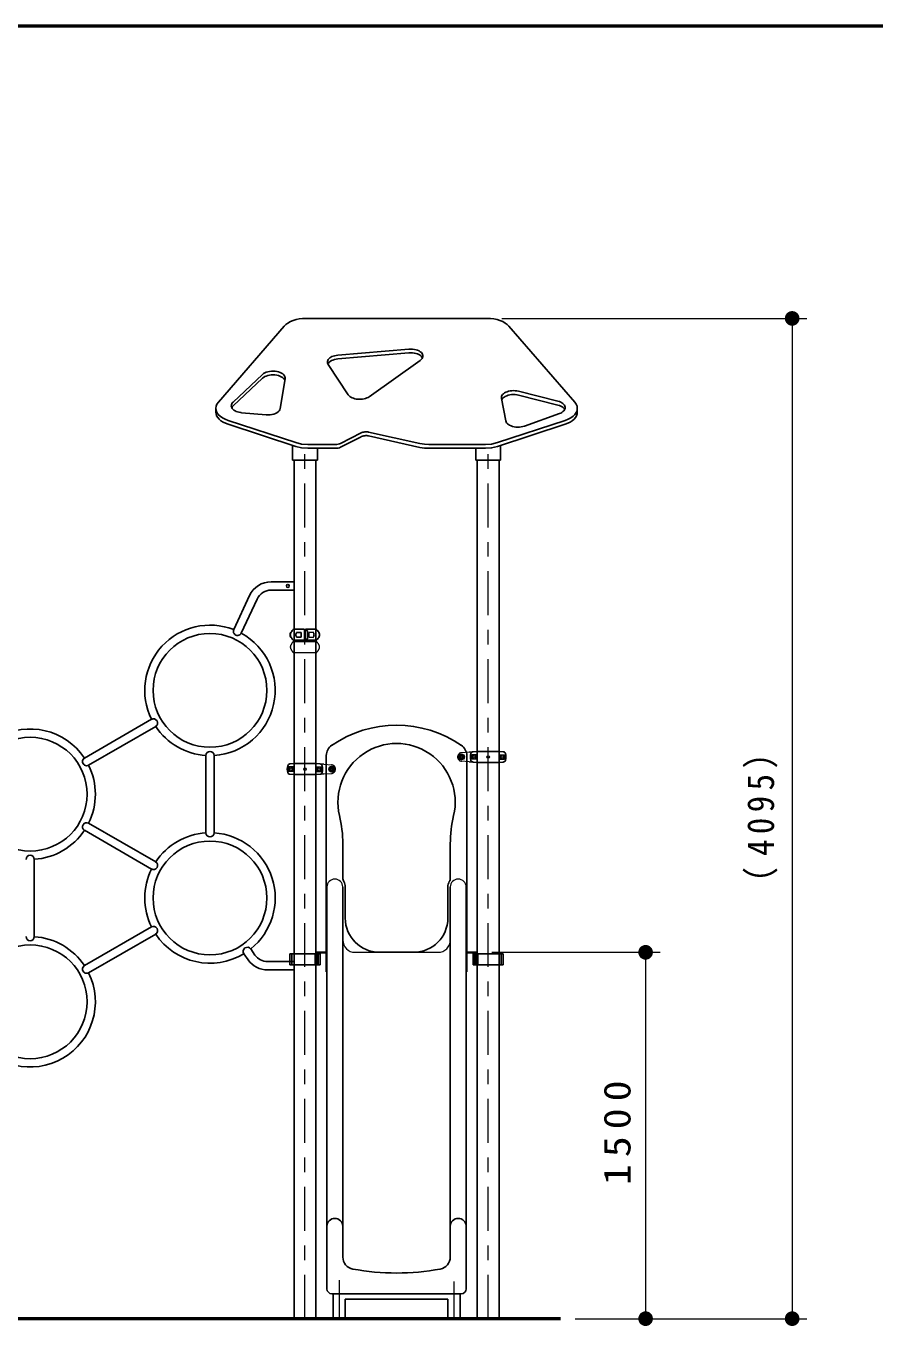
# Model space of a CAD drawing. Units: millimetres on the paper, scale 1:60. Extents: x -385 to 0, y -594 to 267.
# Drawn here: x -248.4 to -190.4, y -118.7 to -30 of the extents above; entities that cross this region are included whole.
import ezdxf

# ---------------------------------------------------------------- set-up
doc = ezdxf.new("R2010")
doc.units = ezdxf.units.MM
for name, pattern in [('USER1', [4.5, 2.5, -2]), ('USER2', [6, 3, -1, 1, -1]), ('USER3', [8, 3, -1, 1, -1, 1, -1])]:
    doc.linetypes.add(name, pattern=pattern)
doc.layers.add('LY_1', color=7, linetype='Continuous', lineweight=25)
doc.styles.add('ＭＳ ゴシック', font='')
doc.styles.get('ＭＳ ゴシック').set_extended_font_data('MS Gothic')

# ---------------------------------------------------------------- blocks, each defined once
blk = doc.blocks.new('filled_dot')
at = {"color": 0, "linetype": 'Continuous', "lineweight": -2, "const_width": 1.25}
blk.add_lwpolyline([(-0.625, 0, 1), (0.625, 0, 1)], format="xyb", close=True, dxfattribs=at)

msp = doc.modelspace()

# ---------------------------------------------------------------- linework, layer by layer
at = {"layer": 'LY_1', "lineweight": 50}
for p, q in [((0, -30), (-385, -30)), ((-211.877, -118.212), (-340.047, -118.212))]:
    msp.add_line(p, q, dxfattribs=at)
at = {"layer": 'LY_1'}
for p, q in [((-230.743, -50.486), (-235.23, -55.667)), ((-216.892, -49.955), (-229.25, -49.955)), ((-215.4, -50.486), (-210.912, -55.667)), ((-222.225, -52.051), (-227.082, -52.462)), ((-222.225, -52.31), (-227.082, -52.722)), ((-227.739, -53.106), (-226.363, -55.168)), ((-224.936, -55.298), (-221.455, -52.824)), ((-234.225, -55.667), (-232.215, -53.778)), ((-234.225, -55.927), (-232.215, -54.037)), ((-230.674, -54.073), (-231.015, -56.11)), ((-212.065, -55.603), (-214.748, -54.925)), ((-215.913, -55.414), (-215.621, -56.947)), ((-212.065, -55.863), (-214.748, -55.184)), ((-235.405, -56.092), (-235.405, -56.352)), ((-231.972, -56.537), (-233.642, -56.389)), ((-214.352, -57.301), (-211.96, -56.447)), ((-210.738, -56.092), (-210.738, -56.352)), ((-234.565, -56.922), (-229.955, -58.433)), ((-234.565, -57.182), (-229.955, -58.692)), ((-211.578, -56.922), (-216.187, -58.433)), ((-211.578, -57.182), (-216.187, -58.692)), ((-225.49, -57.764), (-226.901, -58.486)), ((-225.49, -58.024), (-226.901, -58.746)), ((-221.472, -58.494), (-224.976, -57.711)), ((-221.472, -58.753), (-224.976, -57.971)), ((-230.168, -59.637), (-230.168, -58.623)), ((-227.234, -58.559), (-229.129, -58.559)), ((-227.234, -58.818), (-229.129, -58.818)), ((-228.475, -59.637), (-228.475, -58.818)), ((-217.014, -58.559), (-220.867, -58.559)), ((-217.014, -58.818), (-220.867, -58.818)), ((-217.668, -59.637), (-217.668, -58.818)), ((-215.975, -59.637), (-215.975, -58.623)), ((-230.168, -59.637), (-228.475, -59.637)), ((-230.064, -118.212), (-230.064, -59.637)), ((-228.579, -118.212), (-228.579, -59.637)), ((-215.975, -59.637), (-217.668, -59.637)), ((-217.564, -118.212), (-217.564, -59.637)), ((-216.079, -118.212), (-216.079, -59.637)), ((-230.064, -67.929), (-231.631, -67.929)), ((-234.182, -71.193), (-233.096, -68.862)), ((-233.669, -71.432), (-232.582, -69.102)), ((-230.064, -68.496), (-231.631, -68.496)), ((-230.267, -71.379), (-230.271, -71.379)), ((-230.267, -71.712), (-230.271, -71.712)), ((-230.09, -71.171), (-229.38, -71.171)), ((-229.591, -71.393), (-229.875, -71.378)), ((-229.591, -71.699), (-229.875, -71.713)), ((-229.591, -71.393), (-229.591, -71.699)), ((-229.346, -71.204), (-229.346, -71.887)), ((-229.296, -71.204), (-229.296, -71.887)), ((-229.279, -71.254), (-229.174, -71.26)), ((-229.279, -71.837), (-229.174, -71.832)), ((-228.555, -71.171), (-229.263, -71.171)), ((-229.142, -71.799), (-229.142, -71.293)), ((-229.052, -71.389), (-228.767, -71.374)), ((-229.052, -71.703), (-229.052, -71.389)), ((-229.052, -71.703), (-228.767, -71.718)), ((-230.088, -71.921), (-229.38, -71.921)), ((-228.553, -71.921), (-229.263, -71.921)), ((-239.79, -77.312), (-244.367, -79.955)), ((-239.507, -77.803), (-244.084, -80.446)), ((-236.086, -85.063), (-236.086, -79.778)), ((-235.519, -85.063), (-235.519, -79.778)), ((-227.863, -94.546), (-227.863, -79.782)), ((-218.713, -79.841), (-218.646, -79.802)), ((-218.646, -79.802), (-218.58, -79.841)), ((-218.28, -94.546), (-218.28, -79.782)), ((-217.588, -79.504), (-218.113, -79.55)), ((-216.055, -79.504), (-217.588, -79.504)), ((-216.055, -79.504), (-215.791, -79.527)), ((-230.088, -80.337), (-230.351, -80.36)), ((-230.088, -80.337), (-228.554, -80.337)), ((-228.555, -80.337), (-228.03, -80.383)), ((-227.563, -80.674), (-227.496, -80.635)), ((-227.563, -80.674), (-227.563, -80.751)), ((-227.496, -80.635), (-227.43, -80.674)), ((-227.43, -80.674), (-227.43, -80.751)), ((-218.713, -79.841), (-218.713, -79.918)), ((-218.713, -79.918), (-218.646, -79.956)), ((-218.646, -79.956), (-218.58, -79.918)), ((-218.58, -79.841), (-218.58, -79.918)), ((-217.588, -80.254), (-218.113, -80.208)), ((-216.055, -80.254), (-217.588, -80.254)), ((-216.055, -80.254), (-215.791, -80.231)), ((-230.088, -81.087), (-230.351, -81.064)), ((-230.088, -81.087), (-228.554, -81.087)), ((-228.555, -81.087), (-228.03, -81.041)), ((-227.563, -80.751), (-227.496, -80.789)), ((-227.496, -80.789), (-227.43, -80.751)), ((-239.79, -87.529), (-244.367, -84.887)), ((-239.507, -87.038), (-244.084, -84.396)), ((-226.738, -88.131), (-226.738, -85.81)), ((-219.405, -88.131), (-219.405, -85.81)), ((-247.788, -92.146), (-247.788, -86.862)), ((-227.821, -116.179), (-227.821, -88.754)), ((-226.738, -114.007), (-226.738, -88.754)), ((-226.571, -88.743), (-226.571, -90.879)), ((-219.571, -88.742), (-219.571, -90.879)), ((-219.405, -114.007), (-219.405, -88.754)), ((-218.321, -116.179), (-218.321, -88.754)), ((-239.79, -91.479), (-244.367, -94.122)), ((-239.507, -91.97), (-244.084, -94.612)), ((-233.023, -92.979), (-232.73, -93.398)), ((-233.487, -93.304), (-233.194, -93.723)), ((-230.064, -93.846), (-231.87, -93.846)), ((-230.351, -93.312), (-230.351, -94.062)), ((-228.291, -93.312), (-230.351, -93.312)), ((-230.213, -93.312), (-230.213, -94.062)), ((-228.626, -93.312), (-228.626, -94.062)), ((-228.579, -93.212), (-227.863, -93.212)), ((-228.579, -93.251), (-227.863, -93.251)), ((-228.47, -93.312), (-228.47, -94.062)), ((-228.42, -93.312), (-228.42, -94.062)), ((-228.291, -93.312), (-228.291, -94.062)), ((-224.238, -93.212), (-221.905, -93.212)), ((-217.564, -93.212), (-218.28, -93.212)), ((-217.564, -93.251), (-218.28, -93.251)), ((-217.851, -93.312), (-217.851, -94.062)), ((-217.851, -93.312), (-215.791, -93.312)), ((-217.722, -93.312), (-217.722, -94.062)), ((-217.673, -93.312), (-217.673, -94.062)), ((-217.517, -93.312), (-217.517, -94.062)), ((-215.93, -93.312), (-215.93, -94.062)), ((-215.791, -93.312), (-215.791, -94.062)), ((-230.064, -94.412), (-231.87, -94.412)), ((-228.291, -94.062), (-230.351, -94.062)), ((-217.851, -94.062), (-215.791, -94.062)), ((-227.488, -116.512), (-218.655, -116.512)), ((-227.405, -116.512), (-227.405, -118.212)), ((-226.571, -116.878), (-219.571, -116.878)), ((-226.571, -116.878), (-226.571, -118.212)), ((-219.571, -116.878), (-219.571, -118.212)), ((-218.738, -116.512), (-218.738, -118.212))]:
    msp.add_line(p, q, dxfattribs=at)
at = {"layer": 'LY_1', "lineweight": 13}
for p, q in [((-215.892, -49.955), (-195.079, -49.955)), ((-196.079, -49.955), (-196.079, -118.212)), ((-217.625, -79.725), (-217.934, -79.725)), ((-217.934, -80.033), (-217.934, -79.725)), ((-216.017, -79.725), (-215.709, -79.725)), ((-215.709, -80.033), (-215.709, -79.725)), ((-230.125, -80.558), (-230.434, -80.558)), ((-230.434, -80.866), (-230.434, -80.558)), ((-228.517, -80.558), (-228.209, -80.558)), ((-228.209, -80.866), (-228.209, -80.558)), ((-217.625, -80.033), (-217.934, -80.033)), ((-216.017, -80.033), (-215.709, -80.033)), ((-230.125, -80.866), (-230.434, -80.866)), ((-228.517, -80.866), (-228.209, -80.866)), ((-225.905, -93.212), (-220.238, -93.212)), ((-216.564, -93.212), (-205.079, -93.212)), ((-206.079, -93.212), (-206.079, -118.212)), ((-210.877, -118.212), (-205.079, -118.212)), ((-210.877, -118.212), (-195.079, -118.212))]:
    msp.add_line(p, q, dxfattribs=at)
at = {"layer": 'LY_1', "linetype": 'USER2', "lineweight": 13}
for p, q in [((-229.321, -118.212), (-229.321, -58.212)), ((-216.821, -118.212), (-216.821, -58.212)), ((-226.988, -115.587), (-226.988, -118.212)), ((-219.155, -115.68), (-219.155, -118.212))]:
    msp.add_line(p, q, dxfattribs=at)
at = {"layer": 'LY_1', "linetype": 'USER3', "lineweight": 13}
for p, q in [((-230.09, -72.004), (-228.555, -72.004)), ((-230.088, -72.754), (-228.553, -72.754))]:
    msp.add_line(p, q, dxfattribs=at)
at = {"layer": 'LY_1', "linetype": 'USER1', "lineweight": 13}
for p, q in [((-218.113, -79.55), (-218.638, -79.589)), ((-217.571, -79.521), (-217.571, -80.237)), ((-216.071, -79.521), (-216.071, -80.237)), ((-230.071, -80.354), (-230.071, -81.071)), ((-228.571, -80.354), (-228.571, -81.071)), ((-228.03, -80.383), (-227.504, -80.422)), ((-218.113, -80.208), (-218.638, -80.169)), ((-228.03, -81.041), (-227.504, -81.003))]:
    msp.add_line(p, q, dxfattribs=at)
at = {"layer": 'LY_1'}
for points in [[(-229.25, -49.955), (-229.481, -49.965), (-229.707, -49.992), (-229.924, -50.037), (-230.128, -50.099), (-230.316, -50.176), (-230.483, -50.268), (-230.626, -50.372), (-230.743, -50.486)], [(-216.892, -49.955), (-216.662, -49.965), (-216.436, -49.992), (-216.218, -50.037), (-216.014, -50.099), (-215.827, -50.176), (-215.66, -50.268), (-215.516, -50.372), (-215.4, -50.486)], [(-221.455, -52.824), (-221.384, -52.765), (-221.329, -52.7), (-221.292, -52.632), (-221.273, -52.562), (-221.272, -52.49), (-221.29, -52.419), (-221.326, -52.351), (-221.38, -52.286), (-221.45, -52.227), (-221.534, -52.174), (-221.632, -52.13), (-221.739, -52.094), (-221.855, -52.067), (-221.977, -52.051), (-222.101, -52.045), (-222.225, -52.051)], [(-221.301, -52.653), (-221.342, -52.588), (-221.399, -52.528), (-221.47, -52.472), (-221.555, -52.423), (-221.651, -52.382), (-221.756, -52.348), (-221.868, -52.324), (-221.986, -52.31), (-222.106, -52.305), (-222.225, -52.31)], [(-227.082, -52.462), (-227.19, -52.476), (-227.293, -52.497), (-227.391, -52.526), (-227.481, -52.562), (-227.562, -52.605), (-227.633, -52.653), (-227.692, -52.706), (-227.738, -52.764), (-227.771, -52.824), (-227.789, -52.886), (-227.793, -52.949), (-227.783, -53.012), (-227.765, -53.06), (-227.739, -53.106)], [(-227.082, -52.722), (-227.199, -52.737), (-227.311, -52.761), (-227.415, -52.794), (-227.511, -52.836), (-227.595, -52.884), (-227.665, -52.94), (-227.722, -53), (-227.762, -53.065)], [(-232.215, -53.778), (-232.142, -53.72), (-232.056, -53.669), (-231.957, -53.626), (-231.847, -53.592), (-231.731, -53.567), (-231.609, -53.553), (-231.485, -53.549), (-231.361, -53.556), (-231.24, -53.574), (-231.125, -53.601), (-231.019, -53.638), (-230.924, -53.684), (-230.841, -53.737), (-230.773, -53.797), (-230.722, -53.862), (-230.688, -53.931), (-230.672, -54.001), (-230.674, -54.073)], [(-230.692, -54.179), (-230.728, -54.111), (-230.782, -54.047), (-230.851, -53.989), (-230.935, -53.937), (-231.031, -53.893), (-231.137, -53.857), (-231.251, -53.831), (-231.371, -53.815), (-231.493, -53.808), (-231.616, -53.813), (-231.737, -53.828), (-231.852, -53.852), (-231.96, -53.886), (-232.058, -53.929), (-232.143, -53.98), (-232.215, -54.037)], [(-214.748, -54.925), (-214.857, -54.902), (-214.971, -54.889), (-215.087, -54.884), (-215.203, -54.889), (-215.317, -54.903), (-215.426, -54.926), (-215.528, -54.958), (-215.622, -54.997), (-215.705, -55.044), (-215.777, -55.096), (-215.834, -55.154), (-215.878, -55.216), (-215.905, -55.281), (-215.917, -55.347), (-215.917, -55.381), (-215.913, -55.414)], [(-234.565, -56.922), (-234.773, -56.841), (-234.958, -56.743), (-235.115, -56.63), (-235.241, -56.505), (-235.332, -56.371), (-235.387, -56.229), (-235.404, -56.085), (-235.384, -55.941), (-235.325, -55.801), (-235.23, -55.667)], [(-234.225, -55.667), (-234.277, -55.724), (-234.315, -55.785), (-234.339, -55.848), (-234.347, -55.912), (-234.341, -55.977), (-234.319, -56.04), (-234.283, -56.101), (-234.232, -56.158), (-234.169, -56.212), (-234.094, -56.26), (-234.008, -56.301), (-233.913, -56.336), (-233.811, -56.363), (-233.704, -56.382), (-233.673, -56.385), (-233.642, -56.389)], [(-226.363, -55.168), (-226.317, -55.225), (-226.259, -55.278), (-226.189, -55.326), (-226.109, -55.369), (-226.02, -55.405), (-225.923, -55.434), (-225.821, -55.456), (-225.714, -55.47), (-225.606, -55.475), (-225.497, -55.473), (-225.389, -55.462), (-225.285, -55.444), (-225.186, -55.417), (-225.094, -55.384), (-225.01, -55.344), (-224.936, -55.298)], [(-214.748, -55.184), (-214.862, -55.161), (-214.981, -55.147), (-215.103, -55.144), (-215.223, -55.15), (-215.341, -55.167), (-215.454, -55.193), (-215.558, -55.229), (-215.653, -55.272), (-215.735, -55.323), (-215.804, -55.381), (-215.857, -55.443), (-215.894, -55.51)], [(-211.96, -56.447), (-211.869, -56.409), (-211.787, -56.364), (-211.717, -56.314), (-211.659, -56.258), (-211.614, -56.198), (-211.584, -56.136), (-211.569, -56.072), (-211.57, -56.007), (-211.585, -55.943), (-211.616, -55.881), (-211.661, -55.821), (-211.719, -55.766), (-211.79, -55.715), (-211.873, -55.671), (-211.965, -55.634), (-212.065, -55.603)], [(-211.599, -56.171), (-211.64, -56.105), (-211.699, -56.043), (-211.772, -55.987), (-211.858, -55.937), (-211.957, -55.896), (-212.065, -55.863)], [(-210.912, -55.667), (-210.817, -55.801), (-210.759, -55.941), (-210.738, -56.085), (-210.755, -56.229), (-210.81, -56.371), (-210.901, -56.505), (-211.027, -56.63), (-211.184, -56.743), (-211.369, -56.841), (-211.578, -56.922)], [(-235.405, -56.352), (-235.39, -56.477), (-235.347, -56.6), (-235.277, -56.719), (-235.179, -56.832), (-235.057, -56.936), (-234.912, -57.03), (-234.747, -57.112), (-234.565, -57.182)], [(-234.225, -55.927), (-234.278, -55.984), (-234.316, -56.046)], [(-231.972, -56.537), (-231.837, -56.543), (-231.702, -56.536), (-231.571, -56.516), (-231.447, -56.485), (-231.333, -56.442), (-231.233, -56.39), (-231.149, -56.328), (-231.084, -56.26), (-231.039, -56.187), (-231.015, -56.11)], [(-211.578, -57.182), (-211.395, -57.112), (-211.23, -57.03), (-211.085, -56.936), (-210.963, -56.832), (-210.866, -56.719), (-210.795, -56.6), (-210.752, -56.477), (-210.738, -56.352)], [(-215.621, -56.947), (-215.599, -57.014), (-215.561, -57.08), (-215.507, -57.141), (-215.438, -57.197), (-215.355, -57.247), (-215.261, -57.29), (-215.157, -57.325), (-215.046, -57.35), (-214.929, -57.366), (-214.809, -57.373), (-214.689, -57.369), (-214.572, -57.356), (-214.459, -57.333), (-214.352, -57.301)], [(-229.955, -58.433), (-229.556, -58.527), (-229.129, -58.559)], [(-227.234, -58.559), (-227.143, -58.554), (-227.056, -58.54), (-226.974, -58.517), (-226.901, -58.486)], [(-225.49, -57.764), (-225.436, -57.74), (-225.377, -57.721), (-225.313, -57.706), (-225.246, -57.696), (-225.178, -57.692), (-225.109, -57.693), (-225.042, -57.7), (-224.976, -57.711)], [(-225.49, -58.024), (-225.436, -58), (-225.377, -57.98), (-225.313, -57.965), (-225.246, -57.956), (-225.178, -57.951), (-225.109, -57.952), (-225.042, -57.959), (-224.976, -57.971)], [(-220.867, -58.559), (-221.175, -58.543), (-221.472, -58.494)], [(-217.014, -58.559), (-216.586, -58.527), (-216.187, -58.433)], [(-229.955, -58.692), (-229.556, -58.786), (-229.129, -58.818)], [(-227.234, -58.818), (-227.143, -58.814), (-227.056, -58.8), (-226.974, -58.777), (-226.901, -58.746)], [(-220.867, -58.818), (-221.175, -58.802), (-221.472, -58.753)], [(-217.014, -58.818), (-216.586, -58.786), (-216.187, -58.692)]]:
    msp.add_lwpolyline(points, dxfattribs=at)
for centre, radius in [((-230.488, -68.212), 0.1), ((-235.802, -75.337), 3.883), ((-248.071, -82.421), 3.883), ((-218.646, -79.879), 0.175), ((-227.496, -80.712), 0.175), ((-235.802, -89.504), 3.883), ((-248.071, -96.587), 3.883)]:
    msp.add_circle(centre, radius, dxfattribs=at)
at = {"layer": 'LY_1', "lineweight": 13}
for centre, radius in [((-218.646, -79.879), 0.2), ((-218.646, -79.879), 0.0917), ((-217.78, -79.879), 0.154), ((-217.78, -79.879), 0.0833), ((-216.821, -79.879), 0.0833), ((-215.863, -79.879), 0.154), ((-215.863, -79.879), 0.0833), ((-230.28, -80.712), 0.154), ((-230.28, -80.712), 0.0833), ((-229.321, -80.712), 0.0833), ((-228.363, -80.712), 0.154), ((-228.363, -80.712), 0.0833), ((-227.496, -80.712), 0.2), ((-227.496, -80.712), 0.0917)]:
    msp.add_circle(centre, radius, dxfattribs=at)
at = {"layer": 'LY_1', "linetype": 'USER1', "lineweight": 13}
for centre, radius in [((-218.655, -79.879), 0.125), ((-218.646, -79.879), 0.104), ((-227.488, -80.712), 0.125), ((-227.496, -80.712), 0.104)]:
    msp.add_circle(centre, radius, dxfattribs=at)
at = {"layer": 'LY_1'}
for centre, radius, start, end in [((-231.631, -69.546), 1.617, 90, 155), ((-231.631, -69.546), 1.05, 90, 155), ((-235.802, -75.337), 4.45, 68.65051, 206.34948), ((-235.802, -75.337), 4.45, 273.65051, 61.34949), ((-233.922, -71.304), 0.283, 155, 335), ((-230.071, -71.546), 0.267, 143.1301, 216.8699), ((-230.071, -71.546), 0.25, 154.44159, 205.55841), ((-229.244, -71.941), 1.167, 140.22094, 154.44159), ((-229.244, -71.15), 1.167, 205.55841, 219.77906), ((-230.271, -71.396), 0.0167, 90, 143.1301), ((-230.271, -71.696), 0.0167, 216.8699, 270), ((-230.09, -71.237), 0.0667, 90, 140.22094), ((-229.712, -71.546), 0.232, 154.69944, 205.30056), ((-228.866, -71.945), 1.167, 151.38495, 154.69944), ((-228.866, -71.146), 1.167, 205.30056, 208.61505), ((-229.876, -71.395), 0.0167, 87, 151.38495), ((-229.876, -71.697), 0.0167, 208.61505, 273), ((-229.38, -71.204), 0.0333, 0, 90), ((-229.28, -71.271), 0.0167, 87, 180), ((-229.28, -71.821), 0.0167, 180, 273), ((-229.263, -71.204), 0.0333, 90, 180), ((-229.176, -71.293), 0.0333, 1.08415, 87), ((-229.176, -71.799), 0.0333, 273, 358.91585), ((-228.766, -71.39), 0.0167, 28.61505, 93), ((-228.766, -71.701), 0.0167, 267, 331.38495), ((-229.776, -71.941), 1.167, 25.55841, 28.61505), ((-229.776, -71.15), 1.167, 331.38495, 334.44159), ((-228.949, -71.546), 0.25, 334.44159, 25.55841), ((-228.553, -71.237), 0.0667, 39.77906, 90), ((-229.398, -71.941), 1.167, 25.55841, 39.77906), ((-229.398, -71.15), 1.167, 320.22094, 334.44159), ((-228.571, -71.546), 0.25, 334.44159, 25.55841), ((-230.09, -71.854), 0.0667, 219.77906, 270), ((-229.38, -71.887), 0.0333, 270, 0), ((-229.263, -71.887), 0.0333, 180, 270), ((-228.553, -71.854), 0.0667, 270, 320.22094), ((-248.071, -82.421), 4.45, 33.65051, 206.34948), ((-239.656, -77.562), 0.283, 300, 120), ((-235.802, -75.337), 4.45, 213.65052, 266.34949), ((-223.071, -85.501), 7.788, 55.31079, 124.68922), ((-235.802, -79.787), 0.283, 0, 180), ((-227.03, -79.782), 0.833, 123.36701, 180), ((-223.071, -82.962), 4, 346.64882, 193.35118), ((-219.113, -79.782), 0.833, 0, 56.63299), ((-217.196, -79.879), 0.833, 163.80375, 196.19625), ((-217.836, -79.693), 0.167, 95, 163.80375), ((-215.806, -79.693), 0.167, 16.19625, 85), ((-216.446, -79.879), 0.833, 343.80375, 16.19625), ((-244.217, -80.196), 0.283, 120, 300), ((-248.071, -82.421), 4.45, 333.65051, 26.34949), ((-229.696, -80.712), 0.833, 163.80375, 196.19625), ((-230.336, -80.526), 0.167, 95, 163.80375), ((-228.306, -80.526), 0.167, 16.19625, 85), ((-228.946, -80.712), 0.833, 343.80375, 16.19625), ((-217.836, -80.065), 0.167, 196.19625, 265), ((-215.806, -80.065), 0.167, 275, 343.80375), ((-230.336, -80.898), 0.167, 196.19625, 265), ((-228.306, -80.898), 0.167, 275, 343.80375), ((-235.071, -85.81), 8.333, 0, 13.35118), ((-211.071, -85.81), 8.333, 166.64882, 180), ((-248.071, -82.421), 4.45, 273.65051, 326.34949), ((-244.217, -84.646), 0.283, 60, 240), ((-235.802, -89.504), 4.45, 93.65051, 146.34948), ((-235.802, -85.054), 0.283, 180, 0), ((-235.802, -89.504), 4.45, 308.65051, 86.34949), ((-248.071, -86.871), 0.283, 0, 180), ((-235.802, -89.504), 4.45, 153.65052, 206.34948), ((-239.656, -87.279), 0.283, 240, 60), ((-226.238, -88.131), 0.5, 180, 210.45035), ((-227.28, -88.743), 0.708, 0, 30.45035), ((-218.863, -88.743), 0.708, 149.54965, 180), ((-219.905, -88.131), 0.5, 329.54965, 0), ((-224.238, -90.879), 2.333, 180, 270), ((-221.905, -90.879), 2.333, 270, 0), ((-248.071, -92.137), 0.283, 180, 0), ((-248.071, -96.587), 4.45, 33.65051, 86.34949), ((-239.656, -91.729), 0.283, 300, 120), ((-235.802, -89.504), 4.45, 213.65052, 301.34949), ((-233.25, -93.149), 0.283, 35, 215), ((-231.87, -92.796), 1.617, 215, 270), ((-231.87, -92.796), 1.05, 215, 270), ((-248.071, -96.587), 4.45, 213.65052, 26.34948), ((-244.217, -94.362), 0.283, 120, 300), ((-227.28, -111.909), 0.542, 0, 180), ((-218.863, -111.909), 0.542, 0, 180), ((-225.905, -114.007), 0.833, 180, 259.69155), ((-220.238, -114.007), 0.833, 280.30845, 0), ((-223.071, -98.429), 16.667, 259.69155, 280.30845), ((-227.488, -116.179), 0.333, 180, 270), ((-218.655, -116.179), 0.333, 270, 0)]:
    msp.add_arc(centre, radius, start, end, dxfattribs=at)
at = {"layer": 'LY_1', "linetype": 'USER3', "lineweight": 13}
for centre, radius, start, end in [((-230.071, -72.379), 0.25, 154.44159, 205.55841), ((-229.244, -72.775), 1.167, 140.22094, 154.44159), ((-229.244, -71.984), 1.167, 205.55841, 219.77906), ((-230.09, -72.071), 0.0667, 90, 140.22094), ((-230.09, -72.687), 0.0667, 219.77906, 270), ((-228.553, -72.071), 0.0667, 39.77906, 90), ((-228.553, -72.687), 0.0667, 270, 320.22094), ((-229.398, -72.775), 1.167, 25.55841, 39.77906), ((-229.398, -71.984), 1.167, 320.22094, 334.44159), ((-228.571, -72.379), 0.25, 334.44159, 25.55841)]:
    msp.add_arc(centre, radius, start, end, dxfattribs=at)
at = {"layer": 'LY_1', "linetype": 'USER1', "lineweight": 13}
for centre, radius, start, end in [((-218.613, -79.879), 0.291, 95, 265), ((-217.588, -79.521), 0.0167, 0, 91.98888), ((-228.555, -80.354), 0.0167, 88.01112, 180), ((-227.529, -80.712), 0.291, 275, 85), ((-217.588, -80.237), 0.0167, 270, 0), ((-228.555, -81.071), 0.0167, 180, 270)]:
    msp.add_arc(centre, radius, start, end, dxfattribs=at)
at = {"layer": 'LY_1', "lineweight": 13}
for centre, radius, start, end in [((-219.759, -79.879), 2.139, 355.87048, 4.12952), ((-213.883, -79.879), 2.139, 175.87048, 184.12952), ((-232.259, -80.712), 2.139, 355.87048, 4.12952), ((-226.383, -80.712), 2.139, 175.87048, 184.12952), ((-227.28, -88.754), 0.542, 0, 180), ((-218.863, -88.754), 0.542, 0, 180), ((-225.905, -92.379), 0.833, 180, 270), ((-220.238, -92.379), 0.833, 270, 0)]:
    msp.add_arc(centre, radius, start, end, dxfattribs=at)

# ---------------------------------------------------------------- block references
at = {"layer": 'LY_1', "lineweight": 13, "xscale": 0.4, "yscale": 0.4}
for p, rotation in [((-196.079, -49.955), 270), ((-206.079, -93.212), 270), ((-206.079, -118.212), 90), ((-196.079, -118.212), 90)]:
    msp.add_blockref('filled_dot', p, dxfattribs=dict(at, rotation=rotation))

# ---------------------------------------------------------------- texts
at = {"layer": 'LY_1', "char_height": 1.833, "attachment_point": 8, "rotation": 90, "style": 'ＭＳ ゴシック'}
for s, insert in [('\\T1.33;\\W0.9;（4095）', (-197.079, -83.656)), ('\\T1.33;\\W1.15;1500', (-207.079, -105.291))]:
    msp.add_mtext(s, dxfattribs=dict(at, insert=insert))

doc.saveas('drawing.dxf')
